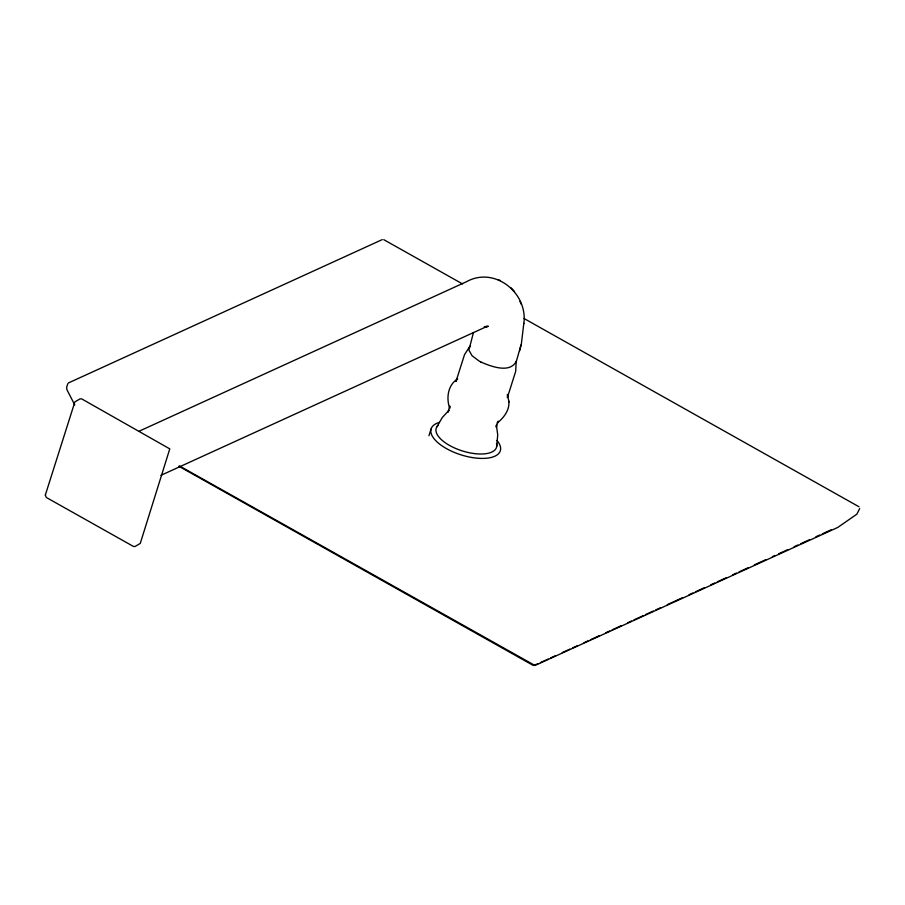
<?xml version="1.0" encoding="UTF-8"?>
<svg xmlns="http://www.w3.org/2000/svg" width="905" height="905" viewBox="0 0 905 905"><rect width="100%" height="100%" fill="white"/><g stroke="black" fill="none" stroke-linecap="round" stroke-linejoin="round"><path stroke-width="1.36" d="M516.155 361.581C509.639 373.697 490.668 366.287 480.804 362M523.791 323.832C528.305 293.163 494.797 265.946 466.482 281.715L139.302 431.131M516.189 361.253L515.68 371.389L507.388 397.544L507.524 395.202M523.803 323.39L521.438 343.402L516.02 362.554M496.732 446.346L497.716 434.807L496.381 425.033L496.245 427.239L498.169 421.198L497.105 423.11C503.644 418.053 509.99 409.852 508.78 401.039M473.451 332.531L468.914 350.144L472.093 355.767L479.231 361.14A38.214 16.505 17.7 0 0 480.86 361.966M519.606 350.925L521.076 345.065M67.773 383.72L66.642 387.34L66.868 389.557L74.776 404.976M428.936 435.724L431.063 429.015M859.648 508.599L856.877 514.142L837.781 527.434L534.968 665.492L179.405 465.905M469.062 347.927L470.125 346.083M456.606 380.111L455.962 381.514L464.525 354.647L469.627 346.728M436.923 426.764L442.296 417.522L449.004 410.27L447.952 412.182L449.864 406.141L449.74 408.347C446.063 398.234 447.839 384.874 457.67 378.878L457.082 379.478M68.441 382.939L382.215 239.621M160.966 475.317L486.935 326.445L484.277 326.694L486.053 326.705M537.921 663.75L533.305 665.469L178.952 466.301M540.489 662.573L548.17 659.066M550.738 657.901L555.862 655.559M562.265 652.629L569.946 649.123M572.514 647.957L577.639 645.616M584.042 642.686L587.888 640.932M590.445 639.756L599.415 635.661M605.818 632.742L609.653 630.989M612.221 629.812L621.192 625.717M627.595 622.798L631.43 621.034M633.998 619.868L642.969 615.773M645.525 614.597L653.206 611.09M655.774 609.925L660.899 607.583M667.302 604.653L682.675 597.639M689.078 594.709L692.925 592.956M695.481 591.78L704.452 587.684M710.855 584.766L714.701 583.012M717.258 581.836L726.229 577.741M732.631 574.822L736.478 573.057M739.034 571.892L748.005 567.797M754.408 564.867L765.935 559.607M772.338 556.677L774.906 555.512M778.741 553.758L787.712 549.663M794.115 546.733L797.961 544.98M800.518 543.803L809.489 539.708M815.891 536.789L819.738 535.036M822.294 533.86L831.265 529.764M500.375 280.584L497.954 279.6M383.765 239.667L462.568 283.955M524.131 318.56L859.037 506.789M511.268 287.96L514.47 291.591M521.054 304.069L520.013 301.354M507.354 394.365L508.983 401.978M496.958 440.407A36.302 15.747 17.6 0 1 485.284 458.326A36.302 15.747 17.6 0 1 439.581 444.072A36.302 15.747 17.6 0 1 439.332 422.431M496.494 443.495A31.618 13.711 17.6 0 1 462.557 450.995A31.618 13.711 17.6 0 1 438.19 425.305M45.329 495.058L46.302 497.467L133.386 546.416L135.037 546.496L140.264 543.419L169.778 448.88L81.755 398.924L80.104 398.845L74.877 401.911L45.329 495.058M486.935 326.445L485.623 326.999L488.361 326.286L485.046 326.863L487.037 326.524M535.817 665.288L535.817 665.288"/></g></svg>
